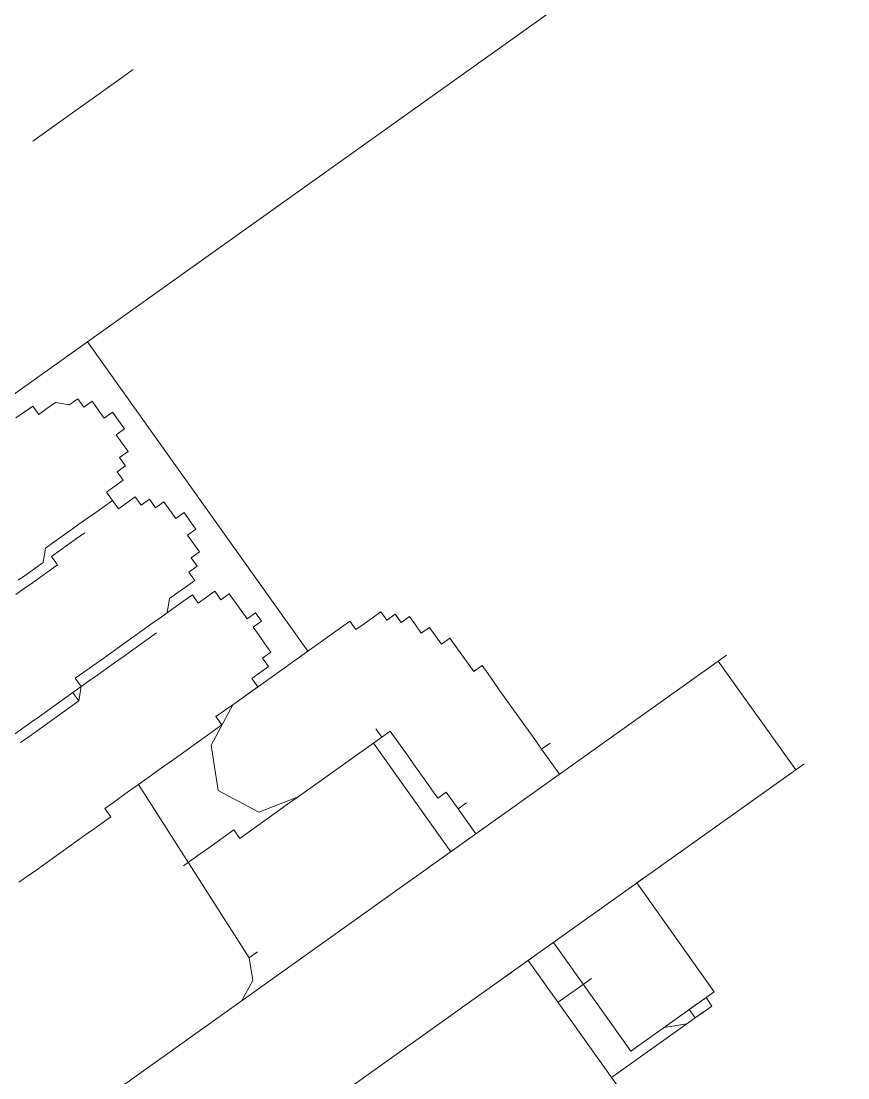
# Model space of a CAD drawing. Header units: feet. Extents: x 2321988 to 2329858, y 6722724 to 6730499.
# Drawn here: x 2326068.005 to 2326068.0704, y 6726849.5143 to 6726849.5979 of the extents above; entities that cross this region are included whole.
import ezdxf

# ---------------------------------------------------------------- set-up
doc = ezdxf.new("R2010")
doc.units = ezdxf.units.FT
doc.header["$MEASUREMENT"] = 0
doc.layers.add('C-BESS-EQUIPMENT', color=255, linetype='Continuous')

# ---------------------------------------------------------------- blocks, each defined once
blk = doc.blocks.new('*U57')
blk.add_wipeout([(464, -67.5), (464, 67.5), (472, 67.5), (472, -67.5)]).dxf.layer = 'C-BESS-EQUIPMENT'
blk = doc.blocks.new('Midpoint Site Plan$0$A$C71e53a02')
at = {"lineweight": 5}
blk.add_lwpolyline([(28.1427, -0.0049), (28.2499, -0.0049), (28.2597, -0.0049)], dxfattribs=at)
at = {"lineweight": 9}
for points in [[(25.7845, -0.2875), (25.7943, -0.2875), (25.804, -0.2777), (25.804, -0.2582), (25.804, -0.2387), (25.804, -0.2193), (25.804, -0.1998), (25.7943, -0.19), (25.7845, -0.19), (26.7687, -0.19), (26.7785, -0.19), (26.7687, -0.19), (30.6569, -0.19), (30.6959, -0.1705), (30.7153, -0.1316)], [(28.0745, -0.5506), (28.0745, -0.19), (28.0843, -0.19)], [(27.8894, -0.3362), (27.8991, -0.3362), (27.9089, -0.3362), (27.9186, -0.3362), (27.9284, -0.3264), (27.9381, -0.3264), (27.9478, -0.3264), (27.9576, -0.3264), (27.9673, -0.3264), (27.9771, -0.3264), (27.9868, -0.3264), (27.9966, -0.3264), (28.0063, -0.3264), (28.0063, -0.3167), (28.0161, -0.3167), (28.0258, -0.3167), (28.0258, -0.307), (28.0355, -0.307), (28.0355, -0.2972), (28.0453, -0.2972), (28.0453, -0.2875), (28.0453, -0.2777), (28.055, -0.2777), (28.055, -0.268), (28.055, -0.2582), (28.0453, -0.2582), (28.0453, -0.2485), (28.0453, -0.2387), (28.0355, -0.2387), (28.0355, -0.229), (28.0258, -0.229), (28.0161, -0.2193), (28.0063, -0.2193), (27.9966, -0.2193), (27.9966, -0.2095), (27.9868, -0.2095), (27.9771, -0.2095)], [(27.9868, -0.2095), (27.9868, -0.2095)], [(27.9868, -0.2095), (27.9868, -0.2095)], [(27.9868, -0.2095), (27.9868, -0.2095)], [(27.9868, -0.2095), (27.9868, -0.2095)], [(27.9966, -0.2193), (27.9966, -0.2193)], [(27.9966, -0.2193), (27.9966, -0.2193)], [(27.9966, -0.2193), (27.9966, -0.2193)], [(27.9966, -0.2193), (27.9966, -0.2193)], [(28.0063, -0.2193), (28.0063, -0.2193)], [(28.0063, -0.2193), (28.0063, -0.2193)], [(28.0063, -0.2193), (28.0063, -0.2193)], [(28.0063, -0.2193), (28.0063, -0.2193)], [(28.0161, -0.2193), (28.0161, -0.2193)], [(28.0161, -0.2193), (28.0161, -0.2193)], [(28.0161, -0.2193), (28.0161, -0.2193)], [(28.0161, -0.2193), (28.0161, -0.2193)], [(28.0161, -0.2193), (28.0161, -0.2193)], [(28.0258, -0.229), (28.0258, -0.229)], [(28.0258, -0.229), (28.0258, -0.229)], [(28.0258, -0.229), (28.0258, -0.229)], [(28.0258, -0.229), (28.0258, -0.229)], [(28.0258, -0.229), (28.0258, -0.229)], [(28.0258, -0.229), (28.0258, -0.229)], [(28.0355, -0.229), (28.0355, -0.229)], [(28.0355, -0.229), (28.0355, -0.229)], [(28.0355, -0.2387), (28.0355, -0.2387)], [(28.0355, -0.2387), (28.0355, -0.2387)], [(28.0355, -0.2387), (28.0355, -0.2387)], [(28.0355, -0.2387), (28.0355, -0.2387)], [(28.0453, -0.2387), (28.0453, -0.2387)], [(28.0453, -0.2387), (28.0453, -0.2387)], [(28.0453, -0.2485), (28.0453, -0.2485)], [(28.0453, -0.2485), (28.0453, -0.2485)], [(28.0453, -0.2485), (28.0453, -0.2485)], [(28.0453, -0.2485), (28.0453, -0.2485)], [(28.0453, -0.2485), (28.0453, -0.2485)], [(28.0453, -0.2485), (28.0453, -0.2485)], [(28.0453, -0.2582), (28.0453, -0.2582)], [(28.0453, -0.2582), (28.0453, -0.2582)], [(28.0453, -0.2582), (28.0453, -0.2582)], [(28.0453, -0.2582), (28.0453, -0.2582)], [(28.0453, -0.2582), (28.0453, -0.2582)], [(28.0453, -0.2582), (28.0453, -0.2582)], [(28.0453, -0.2582), (28.0453, -0.2582)], [(28.055, -0.2582), (28.055, -0.2582)], [(28.055, -0.268), (28.055, -0.268)], [(28.055, -0.268), (28.055, -0.268)], [(28.055, -0.268), (28.055, -0.268)], [(28.055, -0.268), (28.055, -0.268)], [(28.055, -0.268), (28.055, -0.268)], [(28.055, -0.268), (28.055, -0.268)], [(28.055, -0.268), (28.055, -0.268)], [(28.0453, -0.2777), (28.0453, -0.2777)], [(28.0453, -0.2777), (28.0453, -0.2777)], [(28.055, -0.2777), (28.055, -0.2777)], [(28.055, -0.2777), (28.055, -0.2777)], [(27.8796, -0.3459), (27.8894, -0.3459), (27.8991, -0.3459), (27.9089, -0.3459), (27.9186, -0.3459), (27.9284, -0.3459), (27.9284, -0.3362), (27.9381, -0.3362), (27.9478, -0.3362), (27.9576, -0.3362), (27.9673, -0.3362)], [(28.0453, -0.2875), (28.0453, -0.2875)], [(28.0453, -0.2875), (28.0453, -0.2875)], [(28.0453, -0.2875), (28.0453, -0.2875)], [(28.0453, -0.2875), (28.0453, -0.2875)], [(28.0453, -0.2875), (28.0453, -0.2875)], [(28.0453, -0.2875), (28.0453, -0.2875)], [(28.0453, -0.2972), (28.0453, -0.2972)], [(28.0453, -0.2972), (28.0453, -0.2972)], [(28.0453, -0.2972), (28.0453, -0.2972)], [(28.0453, -0.2972), (28.0453, -0.2972)], [(28.0453, -0.2972), (28.0453, -0.2972)], [(28.0258, -0.307), (28.0258, -0.307)], [(28.0258, -0.307), (28.0258, -0.307)], [(28.0355, -0.307), (28.0355, -0.307)], [(28.0355, -0.307), (28.0355, -0.307)], [(28.0355, -0.307), (28.0355, -0.307)], [(28.0355, -0.307), (28.0355, -0.307)], [(28.0355, -0.307), (28.0355, -0.307)], [(28.0355, -0.307), (28.0355, -0.307)], [(28.0355, -0.307), (28.0355, -0.307)], [(28.0355, -0.307), (28.0355, -0.307)], [(28.0355, -0.307), (28.0355, -0.307)], [(28.0355, -0.307), (28.0355, -0.307)], [(28.0355, -0.307), (28.0355, -0.307)], [(28.0355, -0.307), (28.0355, -0.307)], [(28.0355, -0.307), (28.0355, -0.307)], [(28.0063, -0.3167), (28.0063, -0.3167)], [(28.0063, -0.3167), (28.0063, -0.3167)], [(28.0161, -0.3167), (28.0161, -0.3167)], [(28.0161, -0.3167), (28.0161, -0.3167)], [(28.0161, -0.3167), (28.0161, -0.3167)], [(28.0161, -0.3167), (28.0161, -0.3167)], [(28.0161, -0.3167), (28.0161, -0.3167)], [(28.0258, -0.3167), (28.0258, -0.3167)], [(28.0258, -0.3167), (28.0258, -0.3167)], [(28.0258, -0.3167), (28.0258, -0.3167)], [(28.0258, -0.3167), (28.0258, -0.3167)], [(28.0258, -0.3167), (28.0258, -0.3167)], [(28.0258, -0.3167), (28.0258, -0.3167)], [(28.0258, -0.3167), (28.0258, -0.3167)], [(28.0258, -0.3167), (28.0258, -0.3167)], [(27.9284, -0.3264), (27.9284, -0.3264)], [(27.9284, -0.3264), (27.9284, -0.3264)], [(27.9381, -0.3264), (27.9381, -0.3264)], [(27.9478, -0.3264), (27.9478, -0.3264)], [(27.9478, -0.3264), (27.9478, -0.3264)], [(27.9576, -0.3264), (27.9576, -0.3264)], [(27.9576, -0.3264), (27.9576, -0.3264)], [(27.9673, -0.3264), (27.9673, -0.3264)], [(27.9673, -0.3264), (27.9673, -0.3264)], [(27.9771, -0.3264), (27.9771, -0.3264)], [(27.9771, -0.3264), (27.9771, -0.3264)], [(27.9868, -0.4434), (27.9966, -0.4336), (28.0063, -0.4336), (28.0161, -0.4336), (28.0258, -0.4336), (28.0258, -0.4239), (28.0355, -0.4239), (28.0355, -0.4142), (28.0453, -0.4142), (28.0453, -0.4044), (28.0453, -0.3947), (28.055, -0.3947), (28.055, -0.3849), (28.055, -0.3752), (28.0453, -0.3752), (28.0453, -0.3654), (28.0453, -0.3557), (28.0355, -0.3557), (28.0355, -0.3459), (28.0258, -0.3459), (28.0258, -0.3362), (28.0161, -0.3362), (28.0063, -0.3362), (28.0063, -0.3264), (27.9966, -0.3264), (27.9868, -0.3264), (27.9771, -0.3264), (27.9868, -0.3264)], [(27.9868, -0.3264), (27.9868, -0.3264)], [(27.9868, -0.3264), (27.9868, -0.3264)], [(27.9868, -0.3264), (27.9868, -0.3264)], [(27.9868, -0.3264), (27.9868, -0.3264)], [(27.9966, -0.3264), (27.9966, -0.3264)], [(27.9966, -0.3264), (27.9966, -0.3264)], [(27.9966, -0.3264), (27.9966, -0.3264)], [(27.9966, -0.3264), (27.9966, -0.3264)], [(27.9966, -0.3264), (27.9966, -0.3264)], [(27.9966, -0.3264), (27.9966, -0.3264)], [(27.9966, -0.3264), (27.9966, -0.3264)], [(27.9966, -0.3264), (27.9966, -0.3264)], [(28.0063, -0.3264), (28.0063, -0.3264)], [(28.0063, -0.3264), (28.0063, -0.3264)], [(28.0063, -0.3264), (28.0063, -0.3264)], [(28.0063, -0.3264), (28.0063, -0.3264)], [(27.8991, -0.3362), (27.8991, -0.3362)], [(27.9089, -0.3362), (27.9089, -0.3362)], [(27.9186, -0.3362), (27.9186, -0.3362)], [(27.9284, -0.3362), (27.9284, -0.3362)], [(27.9284, -0.3362), (27.9284, -0.3362)], [(27.9284, -0.3362), (27.9284, -0.3362)], [(27.9284, -0.3362), (27.9284, -0.3362)], [(27.9284, -0.3362), (27.9284, -0.3362)], [(27.9381, -0.3362), (27.9381, -0.3362)], [(27.9381, -0.3362), (27.9381, -0.3362)], [(27.9381, -0.3362), (27.9381, -0.3362)], [(27.9381, -0.3362), (27.9381, -0.3362)], [(27.9381, -0.3362), (27.9381, -0.3362)], [(27.9381, -0.3362), (27.9381, -0.3362)], [(27.9478, -0.3362), (27.9478, -0.3362)], [(27.9478, -0.3362), (27.9478, -0.3362)], [(27.9478, -0.3362), (27.9478, -0.3362)], [(27.9478, -0.3362), (27.9478, -0.3362)], [(27.9478, -0.3362), (27.9478, -0.3362)], [(27.9478, -0.3362), (27.9478, -0.3362)], [(27.9478, -0.3362), (27.9478, -0.3362)], [(27.9576, -0.3362), (27.9576, -0.3362)], [(27.9576, -0.3362), (27.9576, -0.3362)], [(27.9576, -0.3362), (27.9576, -0.3362)], [(27.9576, -0.3362), (27.9576, -0.3362)], [(27.9576, -0.3362), (27.9576, -0.3362)], [(27.9576, -0.3362), (27.9576, -0.3362)], [(27.9576, -0.3362), (27.9576, -0.3362)], [(27.9576, -0.3362), (27.9576, -0.3362)], [(27.9576, -0.3362), (27.9576, -0.3362)], [(27.9673, -0.3362), (27.9673, -0.3362)], [(27.9673, -0.3362), (27.9673, -0.3362)], [(27.9673, -0.3362), (27.9673, -0.3362)], [(27.9673, -0.3362), (27.9673, -0.3362)], [(27.9673, -0.3362), (27.9673, -0.3362)], [(27.9673, -0.3362), (27.9673, -0.3362)], [(27.9673, -0.3362), (27.9673, -0.3362)], [(27.9673, -0.3362), (27.9673, -0.3362)], [(27.9673, -0.3362), (27.9673, -0.3362)], [(27.9673, -0.3362), (27.9673, -0.3362)], [(27.9673, -0.3362), (27.9673, -0.3362)], [(27.9673, -0.3362), (27.9673, -0.3362)], [(27.9673, -0.3362), (27.9673, -0.3362)], [(27.9673, -0.3362), (27.9673, -0.3362)], [(27.9673, -0.3362), (27.9673, -0.3362)], [(27.9673, -0.3362), (27.9673, -0.3362)], [(28.0063, -0.3362), (28.0063, -0.3362)], [(28.0063, -0.3362), (28.0063, -0.3362)], [(28.0161, -0.3362), (28.0161, -0.3362)], [(28.0161, -0.3362), (28.0161, -0.3362)], [(28.0161, -0.3362), (28.0161, -0.3362)], [(28.0161, -0.3362), (28.0161, -0.3362)], [(28.0161, -0.3362), (28.0161, -0.3362)], [(28.0258, -0.3362), (28.0258, -0.3362)], [(28.0258, -0.3362), (28.0258, -0.3362)], [(28.0258, -0.3362), (28.0258, -0.3362)], [(28.0258, -0.3362), (28.0258, -0.3362)], [(27.8894, -0.3459), (27.8894, -0.3459)], [(27.8894, -0.3459), (27.8894, -0.3459)], [(27.8991, -0.3459), (27.8991, -0.3459)], [(27.8991, -0.3459), (27.8991, -0.3459)], [(27.8991, -0.3459), (27.8991, -0.3459)], [(27.8991, -0.3459), (27.8991, -0.3459)], [(27.9089, -0.3459), (27.9089, -0.3459)], [(27.9089, -0.3459), (27.9089, -0.3459)], [(27.9089, -0.3459), (27.9089, -0.3459)], [(27.9089, -0.3459), (27.9089, -0.3459)], [(27.9089, -0.3459), (27.9089, -0.3459)], [(27.9186, -0.3459), (27.9186, -0.3459)], [(27.9186, -0.3459), (27.9186, -0.3459)], [(27.9186, -0.3459), (27.9186, -0.3459)], [(27.9186, -0.3459), (27.9186, -0.3459)], [(27.9186, -0.3459), (27.9186, -0.3459)], [(28.0258, -0.3459), (28.0258, -0.3459)], [(28.0258, -0.3459), (28.0258, -0.3459)], [(28.0355, -0.3459), (28.0355, -0.3459)], [(28.0355, -0.3459), (28.0355, -0.3459)], [(28.0355, -0.3459), (28.0355, -0.3459)], [(28.0355, -0.3459), (28.0355, -0.3459)], [(28.0355, -0.3459), (28.0355, -0.3459)], [(28.0355, -0.3459), (28.0355, -0.3459)], [(28.0453, -0.3557), (28.0453, -0.3557)], [(28.0453, -0.3557), (28.0453, -0.3557)], [(28.0453, -0.3557), (28.0453, -0.3557)], [(28.0453, -0.3557), (28.0453, -0.3557)], [(28.0453, -0.3557), (28.0453, -0.3557)], [(28.0453, -0.3654), (28.0453, -0.3654)], [(28.0453, -0.3654), (28.0453, -0.3654)], [(28.0453, -0.3654), (28.0453, -0.3654)], [(28.0453, -0.3654), (28.0453, -0.3654)], [(28.0453, -0.3654), (28.0453, -0.3654)], [(28.0453, -0.3654), (28.0453, -0.3654)], [(28.0453, -0.3654), (28.0453, -0.3654)], [(28.0453, -0.3654), (28.0453, -0.3654)], [(28.0453, -0.3752), (28.0453, -0.3752)], [(28.0453, -0.3752), (28.0453, -0.3752)], [(28.0453, -0.3752), (28.0453, -0.3752)], [(28.055, -0.3752), (28.055, -0.3752)], [(28.055, -0.3752), (28.055, -0.3752)], [(28.055, -0.3752), (28.055, -0.3752)], [(28.055, -0.3752), (28.055, -0.3752)], [(27.8017, -0.4629), (27.8114, -0.4629), (27.8212, -0.4629), (27.8309, -0.4629), (27.8407, -0.4629), (27.8504, -0.4629), (27.8601, -0.4629), (27.8699, -0.4629), (27.8796, -0.4531), (27.8894, -0.4531), (27.8991, -0.4531), (27.9089, -0.4531), (27.9186, -0.4531), (27.9284, -0.4531), (27.9381, -0.4531), (27.9478, -0.4531), (27.9576, -0.4531), (27.9673, -0.4531)], [(28.055, -0.3849), (28.055, -0.3849)], [(28.055, -0.3849), (28.055, -0.3849)], [(28.055, -0.3849), (28.055, -0.3849)], [(28.055, -0.3849), (28.055, -0.3849)], [(28.055, -0.3849), (28.055, -0.3849)], [(28.055, -0.3849), (28.055, -0.3849)], [(28.055, -0.3849), (28.055, -0.3849)], [(28.0453, -0.3947), (28.0453, -0.3947)], [(28.0453, -0.3947), (28.0453, -0.3947)], [(28.0453, -0.3947), (28.0453, -0.3947)], [(28.0453, -0.3947), (28.0453, -0.3947)], [(28.0453, -0.3947), (28.0453, -0.3947)], [(28.0453, -0.4044), (28.0453, -0.4044)], [(28.0453, -0.4044), (28.0453, -0.4044)], [(28.0453, -0.4044), (28.0453, -0.4044)], [(28.0453, -0.4044), (28.0453, -0.4044)], [(28.0453, -0.4044), (28.0453, -0.4044)], [(28.0453, -0.4044), (28.0453, -0.4044)], [(28.0355, -0.4142), (28.0355, -0.4142)], [(28.0355, -0.4142), (28.0355, -0.4142)], [(28.0355, -0.4142), (28.0355, -0.4142)], [(28.0453, -0.4142), (28.0453, -0.4142)], [(28.0453, -0.4142), (28.0453, -0.4142)], [(28.0453, -0.4142), (28.0453, -0.4142)], [(28.0453, -0.4142), (28.0453, -0.4142)], [(28.0258, -0.4239), (28.0258, -0.4239)], [(28.0258, -0.4239), (28.0258, -0.4239)], [(28.0258, -0.4239), (28.0258, -0.4239)], [(28.0258, -0.4239), (28.0258, -0.4239)], [(28.0258, -0.4239), (28.0258, -0.4239)], [(28.0258, -0.4239), (28.0258, -0.4239)], [(28.0258, -0.4239), (28.0258, -0.4239)], [(28.0258, -0.4239), (28.0258, -0.4239)], [(28.0258, -0.4239), (28.0258, -0.4239)], [(28.0258, -0.4239), (28.0258, -0.4239)], [(28.0355, -0.4239), (28.0355, -0.4239)], [(28.0355, -0.4239), (28.0355, -0.4239)], [(28.0355, -0.4239), (28.0355, -0.4239)], [(28.0355, -0.4239), (28.0355, -0.4239)], [(28.0355, -0.4239), (28.0355, -0.4239)], [(28.0355, -0.4239), (28.0355, -0.4239)], [(28.0355, -0.4239), (28.0355, -0.4239)], [(28.0355, -0.4239), (28.0355, -0.4239)], [(27.9966, -0.4336), (27.9966, -0.4336)], [(27.9966, -0.4336), (27.9966, -0.4336)], [(27.9966, -0.4336), (27.9966, -0.4336)], [(28.0063, -0.4336), (28.0063, -0.4336)], [(28.0063, -0.4336), (28.0063, -0.4336)], [(28.0063, -0.4336), (28.0063, -0.4336)], [(28.0063, -0.4336), (28.0063, -0.4336)], [(28.0161, -0.4336), (28.0161, -0.4336)], [(28.0161, -0.4336), (28.0161, -0.4336)], [(28.0161, -0.4336), (28.0161, -0.4336)], [(28.0161, -0.4336), (28.0161, -0.4336)], [(28.0161, -0.4336), (28.0161, -0.4336)], [(28.0258, -0.4336), (28.0258, -0.4336)], [(28.0258, -0.4336), (28.0258, -0.4336)], [(28.0258, -0.4336), (28.0258, -0.4336)], [(27.7237, -0.5701), (27.7335, -0.5701), (27.7432, -0.5701), (27.753, -0.5701), (27.7627, -0.5701), (27.7724, -0.5701), (27.7822, -0.5701), (27.7919, -0.5701), (27.8017, -0.5701), (27.8114, -0.5701), (27.8212, -0.5701), (27.8309, -0.5701), (27.8309, -0.5603), (27.8407, -0.5603), (27.8504, -0.5603), (27.8601, -0.5603), (27.8699, -0.5603), (27.8796, -0.5603), (27.8894, -0.5603), (27.8991, -0.5603), (27.9089, -0.5603), (27.9186, -0.5603), (27.9284, -0.5603), (27.9381, -0.5603), (27.9478, -0.5603), (27.9576, -0.5603), (27.9673, -0.5603), (27.9673, -0.5506), (27.9771, -0.5506), (27.9868, -0.5506), (27.9966, -0.5506), (28.0063, -0.5506), (28.0161, -0.5506), (28.0161, -0.5408), (28.0258, -0.5408), (28.0355, -0.5408), (28.0355, -0.5311), (28.0453, -0.5311), (28.0453, -0.5213), (28.0453, -0.5116), (28.0453, -0.5019), (28.055, -0.5019), (28.055, -0.4921), (28.0453, -0.4921), (28.0453, -0.4824), (28.0453, -0.4726), (28.0453, -0.4629), (28.0355, -0.4629), (28.0355, -0.4531), (28.0258, -0.4531), (28.0161, -0.4531), (28.0161, -0.4434), (28.0063, -0.4434), (27.9966, -0.4434), (27.9868, -0.4434), (27.9771, -0.4434), (27.9868, -0.4434), (27.9771, -0.4434), (27.9673, -0.4434), (27.9576, -0.4434), (27.9478, -0.4434), (27.9381, -0.4434), (27.9284, -0.4434), (27.9186, -0.4434), (27.9089, -0.4434), (27.8991, -0.4434), (27.8894, -0.4434), (27.8796, -0.4434), (27.8796, -0.4531), (27.8699, -0.4531), (27.8601, -0.4531), (27.8504, -0.4531), (27.8407, -0.4531), (27.8309, -0.4531), (27.8212, -0.4531), (27.8114, -0.4531), (27.8017, -0.4531)], [(27.8894, -0.4434), (27.8894, -0.4434)], [(27.8991, -0.4434), (27.8991, -0.4434)], [(27.8991, -0.4434), (27.8991, -0.4434)], [(27.9089, -0.4434), (27.9089, -0.4434)], [(27.9186, -0.4434), (27.9186, -0.4434)], [(27.9186, -0.4434), (27.9186, -0.4434)], [(27.9284, -0.4434), (27.9284, -0.4434)], [(27.9381, -0.4434), (27.9381, -0.4434)], [(27.9381, -0.4434), (27.9381, -0.4434)], [(27.9478, -0.4434), (27.9478, -0.4434)], [(27.9478, -0.4434), (27.9478, -0.4434)], [(27.9576, -0.4434), (27.9576, -0.4434)], [(27.9576, -0.4434), (27.9576, -0.4434)], [(27.9673, -0.4434), (27.9673, -0.4434)], [(27.9673, -0.4434), (27.9673, -0.4434)], [(27.9771, -0.4434), (27.9771, -0.4434)], [(27.9771, -0.4434), (27.9771, -0.4434)], [(27.9771, -0.4434), (27.9771, -0.4434)], [(27.9868, -0.4434), (27.9868, -0.4434)], [(27.9868, -0.4434), (27.9868, -0.4434)], [(27.9868, -0.4434), (27.9868, -0.4434)], [(27.9868, -0.4434), (27.9868, -0.4434)], [(27.9868, -0.4434), (27.9868, -0.4434)], [(27.9966, -0.4434), (27.9966, -0.4434)], [(27.9966, -0.4434), (27.9966, -0.4434)], [(27.9966, -0.4434), (27.9966, -0.4434)], [(28.0063, -0.4434), (28.0063, -0.4434)], [(28.0063, -0.4434), (28.0063, -0.4434)], [(28.0063, -0.4434), (28.0063, -0.4434)], [(28.0063, -0.4434), (28.0063, -0.4434)], [(28.0063, -0.4434), (28.0063, -0.4434)], [(28.0161, -0.4434), (28.0161, -0.4434)], [(28.0161, -0.4434), (28.0161, -0.4434)], [(28.0161, -0.4434), (28.0161, -0.4434)], [(27.8114, -0.4531), (27.8114, -0.4531)], [(27.8212, -0.4531), (27.8212, -0.4531)], [(27.8309, -0.4531), (27.8309, -0.4531)], [(27.8407, -0.4531), (27.8407, -0.4531)], [(27.8504, -0.4531), (27.8504, -0.4531)], [(27.8601, -0.4531), (27.8601, -0.4531)], [(27.8699, -0.4531), (27.8699, -0.4531)], [(27.8699, -0.4629), (27.8699, -0.4531), (27.8796, -0.4531)], [(27.8796, -0.4531), (27.8796, -0.4531)], [(27.8796, -0.4531), (27.8796, -0.4531)], [(27.8796, -0.4531), (27.8796, -0.4531)], [(27.8796, -0.4531), (27.8796, -0.4531)], [(27.8894, -0.4531), (27.8894, -0.4531)], [(27.8894, -0.4531), (27.8894, -0.4531)], [(27.8894, -0.4531), (27.8894, -0.4531)], [(27.8991, -0.4531), (27.8991, -0.4531)], [(27.8991, -0.4531), (27.8991, -0.4531)], [(27.8991, -0.4531), (27.8991, -0.4531)], [(27.8991, -0.4531), (27.8991, -0.4531)], [(27.9089, -0.4531), (27.9089, -0.4531)], [(27.9089, -0.4531), (27.9089, -0.4531)], [(27.9089, -0.4531), (27.9089, -0.4531)], [(27.9089, -0.4531), (27.9089, -0.4531)], [(27.9186, -0.4531), (27.9186, -0.4531)], [(27.9186, -0.4531), (27.9186, -0.4531)], [(27.9186, -0.4531), (27.9186, -0.4531)], [(27.9186, -0.4531), (27.9186, -0.4531)], [(27.9284, -0.4531), (27.9284, -0.4531)], [(27.9284, -0.4531), (27.9284, -0.4531)], [(27.9284, -0.4531), (27.9284, -0.4531)], [(27.9284, -0.4531), (27.9284, -0.4531)], [(27.9284, -0.4531), (27.9284, -0.4531)], [(27.9381, -0.4531), (27.9381, -0.4531)], [(27.9381, -0.4531), (27.9381, -0.4531)], [(27.9381, -0.4531), (27.9381, -0.4531)], [(27.9381, -0.4531), (27.9381, -0.4531)], [(27.9381, -0.4531), (27.9381, -0.4531)], [(27.9478, -0.4531), (27.9478, -0.4531)], [(27.9478, -0.4531), (27.9478, -0.4531)], [(27.9478, -0.4531), (27.9478, -0.4531)], [(27.9478, -0.4531), (27.9478, -0.4531)], [(27.9478, -0.4531), (27.9478, -0.4531)], [(27.9478, -0.4531), (27.9478, -0.4531)], [(27.9478, -0.4531), (27.9478, -0.4531)], [(27.9576, -0.4531), (27.9576, -0.4531)], [(27.9576, -0.4531), (27.9576, -0.4531)], [(27.9576, -0.4531), (27.9576, -0.4531)], [(27.9576, -0.4531), (27.9576, -0.4531)], [(27.9576, -0.4531), (27.9576, -0.4531)], [(27.9576, -0.4531), (27.9576, -0.4531)], [(27.9576, -0.4531), (27.9576, -0.4531)], [(27.9576, -0.4531), (27.9576, -0.4531)], [(27.9576, -0.4531), (27.9576, -0.4531)], [(27.9576, -0.4531), (27.9576, -0.4531)], [(27.9673, -0.4531), (27.9673, -0.4531)], [(27.9673, -0.4531), (27.9673, -0.4531)], [(27.9673, -0.4531), (27.9673, -0.4531)], [(27.9673, -0.4531), (27.9673, -0.4531)], [(27.9673, -0.4531), (27.9673, -0.4531)], [(27.9673, -0.4531), (27.9673, -0.4531)], [(27.9673, -0.4531), (27.9673, -0.4531)], [(27.9673, -0.4531), (27.9673, -0.4531)], [(27.9673, -0.4531), (27.9673, -0.4531)], [(27.9673, -0.4531), (27.9673, -0.4531)], [(27.9673, -0.4531), (27.9673, -0.4531)], [(27.9673, -0.4531), (27.9673, -0.4531)], [(28.0161, -0.4531), (28.0161, -0.4531)], [(28.0161, -0.4531), (28.0161, -0.4531)], [(28.0258, -0.4531), (28.0258, -0.4531)], [(28.0258, -0.4531), (28.0258, -0.4531)], [(28.0258, -0.4531), (28.0258, -0.4531)], [(28.0258, -0.4531), (28.0258, -0.4531)], [(28.0258, -0.4531), (28.0258, -0.4531)], [(28.0258, -0.4531), (28.0258, -0.4531)], [(28.0258, -0.4531), (28.0258, -0.4531)], [(27.8114, -0.4629), (27.8114, -0.4629)], [(27.8212, -0.4629), (27.8212, -0.4629)], [(27.8309, -0.4629), (27.8309, -0.4629)], [(27.8407, -0.4629), (27.8407, -0.4629)], [(27.8407, -0.4629), (27.8407, -0.4629)], [(27.8407, -0.4629), (27.8407, -0.4629)], [(27.8504, -0.4629), (27.8504, -0.4629)], [(27.8504, -0.4629), (27.8504, -0.4629)], [(27.8601, -0.4629), (27.8601, -0.4629)], [(27.8601, -0.4629), (27.8601, -0.4629)], [(27.8601, -0.4629), (27.8601, -0.4629)], [(27.8699, -0.4629), (27.8699, -0.4629)], [(27.8699, -0.4629), (27.8699, -0.4629)], [(27.8699, -0.4629), (27.8699, -0.4629)], [(28.0355, -0.4629), (28.0355, -0.4629)], [(28.0355, -0.4629), (28.0355, -0.4629)], [(28.0355, -0.4629), (28.0355, -0.4629)], [(28.0355, -0.4629), (28.0355, -0.4629)], [(28.0355, -0.4629), (28.0355, -0.4629)], [(28.0355, -0.4629), (28.0355, -0.4629)], [(28.0453, -0.4726), (28.0453, -0.4726)], [(28.0453, -0.4726), (28.0453, -0.4726)], [(28.0453, -0.4726), (28.0453, -0.4726)], [(28.0453, -0.4726), (28.0453, -0.4726)], [(28.0453, -0.4726), (28.0453, -0.4726)], [(28.0453, -0.4726), (28.0453, -0.4726)], [(28.0453, -0.4726), (28.0453, -0.4726)], [(28.0453, -0.4824), (28.0453, -0.4824)], [(28.0453, -0.4824), (28.0453, -0.4824)], [(28.0453, -0.4824), (28.0453, -0.4824)], [(28.0453, -0.4824), (28.0453, -0.4824)], [(28.0453, -0.4824), (28.0453, -0.4824)], [(28.0453, -0.4824), (28.0453, -0.4824)], [(28.0453, -0.4824), (28.0453, -0.4824)], [(28.0453, -0.4824), (28.0453, -0.4824)], [(28.0453, -0.4824), (28.0453, -0.4824)], [(28.055, -0.4921), (28.055, -0.4921)], [(28.055, -0.4921), (28.055, -0.4921)], [(28.055, -0.4921), (28.055, -0.4921)], [(28.055, -0.4921), (28.055, -0.4921)], [(28.055, -0.4921), (28.055, -0.4921)], [(28.055, -0.4921), (28.055, -0.4921)], [(28.055, -0.5019), (28.055, -0.5019)], [(28.055, -0.5019), (28.055, -0.5019)], [(28.055, -0.5019), (28.055, -0.5019)], [(28.055, -0.5019), (28.055, -0.5019)], [(28.055, -0.5019), (28.055, -0.5019)], [(28.0453, -0.5116), (28.0453, -0.5116)], [(28.0453, -0.5116), (28.0453, -0.5116)], [(28.0453, -0.5116), (28.0453, -0.5116)], [(28.0453, -0.5116), (28.0453, -0.5116)], [(28.0453, -0.5116), (28.0453, -0.5116)], [(28.0453, -0.5116), (28.0453, -0.5116)], [(28.0453, -0.5213), (28.0453, -0.5213)], [(28.0453, -0.5213), (28.0453, -0.5213)], [(28.0453, -0.5213), (28.0453, -0.5213)], [(28.0453, -0.5213), (28.0453, -0.5213)], [(28.0453, -0.5213), (28.0453, -0.5213)], [(28.0453, -0.5213), (28.0453, -0.5213)], [(28.0453, -0.5213), (28.0453, -0.5213)], [(28.0355, -0.5311), (28.0355, -0.5311)], [(28.0355, -0.5311), (28.0355, -0.5311)], [(28.0355, -0.5311), (28.0355, -0.5311)], [(28.0355, -0.5311), (28.0355, -0.5311)], [(28.0355, -0.5311), (28.0355, -0.5311)], [(28.0355, -0.5311), (28.0355, -0.5311)], [(28.0453, -0.5311), (28.0453, -0.5311)], [(28.0258, -0.5408), (28.0258, -0.5408)], [(28.0258, -0.5408), (28.0258, -0.5408)], [(28.0258, -0.5408), (28.0258, -0.5408)], [(28.0258, -0.5408), (28.0258, -0.5408)], [(28.0258, -0.5408), (28.0258, -0.5408)], [(28.0258, -0.5408), (28.0258, -0.5408)], [(28.0258, -0.5408), (28.0258, -0.5408)], [(28.0258, -0.5408), (28.0258, -0.5408)], [(28.0258, -0.5408), (28.0258, -0.5408)], [(28.0258, -0.5408), (28.0258, -0.5408)], [(28.0258, -0.5408), (28.0258, -0.5408)], [(28.0258, -0.5408), (28.0258, -0.5408)], [(28.0258, -0.5408), (28.0258, -0.5408)], [(28.0355, -0.5408), (28.0355, -0.5408)], [(28.0355, -0.5408), (28.0355, -0.5408)], [(28.0355, -0.5408), (28.0355, -0.5408)], [(28.0355, -0.5408), (28.0355, -0.5408)], [(28.0355, -0.5408), (28.0355, -0.5408)], [(28.0355, -0.5408), (28.0355, -0.5408)], [(27.9868, -0.5506), (27.9478, -0.5701), (27.9284, -0.609), (27.9478, -0.648), (27.9868, -0.6578), (28.0843, -0.6578), (28.094, -0.6578), (28.094, -0.6675), (28.094, -0.6773), (28.094, -0.687), (28.094, -0.6967), (28.094, -0.7065), (28.094, -0.7162), (28.094, -0.726), (28.094, -0.7357), (28.1038, -0.7357), (28.1038, -0.7455), (28.1038, -0.7552), (28.1038, -0.7844), (28.1135, -0.7844)], [(27.9771, -0.5506), (27.9771, -0.5506)], [(27.9771, -0.5506), (27.9771, -0.5506)], [(28.2012, -0.7552), (28.2012, -0.7455), (28.2012, -0.7357), (28.2012, -0.726), (28.2012, -0.7162), (28.2012, -0.7065), (28.2012, -0.6967), (28.2012, -0.687), (28.2012, -0.6773), (28.2012, -0.6675), (28.2012, -0.6578), (28.1915, -0.6578), (28.1915, -0.648), (28.1915, -0.6383), (28.1915, -0.6285), (28.1915, -0.6188), (28.1817, -0.6188), (28.1817, -0.609), (28.1817, -0.5993), (28.172, -0.5993), (28.172, -0.5896), (28.172, -0.5798), (28.1622, -0.5798), (28.1622, -0.5701), (28.1525, -0.5701), (28.1525, -0.5603), (28.1427, -0.5603), (28.133, -0.5603), (28.1233, -0.5603), (28.1233, -0.5506), (28.1135, -0.5506), (28.1233, -0.5506), (28.1135, -0.5506), (27.9868, -0.5506), (27.9966, -0.5506)], [(27.9868, -0.5506), (27.9868, -0.5506)], [(27.9868, -0.5506), (27.9868, -0.5506)], [(27.9868, -0.5506), (27.9868, -0.5506)], [(27.9966, -0.5506), (27.9966, -0.5506)], [(27.9966, -0.5506), (27.9966, -0.5506)], [(27.9966, -0.5506), (27.9966, -0.5506)], [(27.9966, -0.5506), (27.9966, -0.5506)], [(28.0063, -0.5506), (28.0063, -0.5506)], [(28.0063, -0.5506), (28.0063, -0.5506)], [(28.0063, -0.5506), (28.0063, -0.5506)], [(28.0063, -0.5506), (28.0063, -0.5506)], [(28.0161, -0.5506), (28.0161, -0.5506)], [(28.0161, -0.5506), (28.0161, -0.5506)], [(28.0161, -0.5506), (28.0161, -0.5506)], [(28.1135, -0.5506), (28.1135, -0.5506)], [(28.1135, -0.5506), (28.1135, -0.5506)], [(28.1135, -0.5506), (28.1135, -0.5506)], [(28.1135, -0.5506), (28.1135, -0.5506)], [(28.1233, -0.5506), (28.1233, -0.5506)], [(28.1233, -0.5506), (28.1233, -0.5506)], [(28.1233, -0.5506), (28.1233, -0.5506)], [(28.1233, -0.5506), (28.1233, -0.5506)], [(28.1233, -0.5506), (28.1233, -0.5506)], [(28.1233, -0.5506), (28.1233, -0.5506)], [(28.1233, -0.5506), (28.1233, -0.5506)], [(28.1233, -0.5506), (28.1233, -0.5506)], [(28.1233, -0.5506), (28.1233, -0.5506)], [(28.1233, -0.5506), (28.1233, -0.5506)], [(27.8407, -0.5603), (27.8407, -0.5603)], [(27.8504, -0.5603), (27.8504, -0.5603)], [(27.8601, -0.5603), (27.8601, -0.5603)], [(27.8699, -0.7552), (27.8601, -0.7552), (27.8699, -0.5603), (27.8796, -0.5603)], [(27.8699, -0.5603), (27.8699, -0.5603)], [(27.8796, -0.5603), (27.8796, -0.5603)], [(27.8796, -0.5603), (27.8796, -0.5603)], [(27.8894, -0.5603), (27.8894, -0.5603)], [(27.8991, -0.5603), (27.8991, -0.5603)], [(27.9089, -0.5603), (27.9089, -0.5603)], [(27.9089, -0.5603), (27.9089, -0.5603)], [(27.9186, -0.5603), (27.9186, -0.5603)], [(27.9284, -0.5603), (27.9284, -0.5603)], [(27.9284, -0.5603), (27.9284, -0.5603)], [(27.9381, -0.5603), (27.9381, -0.5603)], [(27.9381, -0.5603), (27.9381, -0.5603)], [(27.9478, -0.5603), (27.9478, -0.5603)], [(27.9576, -0.5603), (27.9576, -0.5603)], [(27.9576, -0.5603), (27.9576, -0.5603)], [(27.9576, -0.5603), (27.9576, -0.5603)], [(27.9673, -0.5603), (27.9673, -0.5603)], [(28.1233, -0.5603), (28.1233, -0.5603)], [(28.1233, -0.5603), (28.1233, -0.5603)], [(28.133, -0.5603), (28.133, -0.5603)], [(28.133, -0.5603), (28.133, -0.5603)], [(28.133, -0.5603), (28.133, -0.5603)], [(28.133, -0.5603), (28.133, -0.5603)], [(28.133, -0.5603), (28.133, -0.5603)], [(28.133, -0.5603), (28.133, -0.5603)], [(28.133, -0.5603), (28.133, -0.5603)], [(28.133, -0.5603), (28.133, -0.5603)], [(28.133, -0.5603), (28.133, -0.5603)], [(28.133, -0.5603), (28.133, -0.5603)], [(28.133, -0.5603), (28.133, -0.5603)], [(28.133, -0.5603), (28.133, -0.5603)], [(28.133, -0.5603), (28.133, -0.5603)], [(28.133, -0.5603), (28.133, -0.5603)], [(28.133, -0.5603), (28.133, -0.5603)], [(28.1427, -0.5603), (28.1427, -0.5603)], [(28.1427, -0.5603), (28.1427, -0.5603)], [(28.1427, -0.5603), (28.1427, -0.5603)], [(28.1427, -0.5603), (28.1427, -0.5603)], [(28.1427, -0.5603), (28.1427, -0.5603)], [(28.1427, -0.5603), (28.1427, -0.5603)], [(28.1427, -0.5603), (28.1427, -0.5603)], [(28.1427, -0.5603), (28.1427, -0.5603)], [(28.1427, -0.5603), (28.1427, -0.5603)], [(28.1427, -0.5603), (28.1427, -0.5603)], [(28.1525, -0.5603), (28.1525, -0.5603)], [(28.1525, -0.5603), (28.1525, -0.5603)], [(27.7432, -0.5701), (27.7432, -0.5701)], [(27.753, -0.5701), (27.753, -0.5701)], [(27.7627, -0.5701), (27.7627, -0.5701)], [(27.7822, -0.5701), (27.7822, -0.5701)], [(27.7919, -0.5701), (27.7919, -0.5701)], [(27.8017, -0.5701), (27.8017, -0.5701)], [(27.8114, -0.5701), (27.8114, -0.5701)], [(28.1525, -0.5701), (28.1525, -0.5701)], [(28.1525, -0.5701), (28.1525, -0.5701)], [(28.1525, -0.5701), (28.1525, -0.5701)], [(28.1525, -0.5701), (28.1525, -0.5701)], [(28.1525, -0.5701), (28.1525, -0.5701)], [(28.1525, -0.5701), (28.1525, -0.5701)], [(28.1525, -0.5701), (28.1525, -0.5701)], [(28.1525, -0.5701), (28.1525, -0.5701)], [(28.1525, -0.5701), (28.1525, -0.5701)], [(28.1525, -0.5701), (28.1525, -0.5701)], [(28.1622, -0.5701), (28.1622, -0.5701)], [(28.1622, -0.5701), (28.1622, -0.5701)], [(28.1622, -0.5701), (28.1622, -0.5701)], [(28.1622, -0.5701), (28.1622, -0.5701)], [(28.1622, -0.5701), (28.1622, -0.5701)], [(28.1622, -0.5798), (28.1622, -0.5798)], [(28.1622, -0.5798), (28.1622, -0.5798)], [(28.1622, -0.5798), (28.1622, -0.5798)], [(28.1622, -0.5798), (28.1622, -0.5798)], [(28.1622, -0.5798), (28.1622, -0.5798)], [(28.1622, -0.5798), (28.1622, -0.5798)], [(28.1622, -0.5798), (28.1622, -0.5798)], [(28.1622, -0.5798), (28.1622, -0.5798)], [(28.1622, -0.5798), (28.1622, -0.5798)], [(28.1622, -0.5798), (28.1622, -0.5798)], [(28.172, -0.5798), (28.172, -0.5798)], [(28.172, -0.5798), (28.172, -0.5798)], [(28.172, -0.5798), (28.172, -0.5798)], [(28.172, -0.5896), (28.172, -0.5896)], [(28.172, -0.5896), (28.172, -0.5896)], [(28.172, -0.5896), (28.172, -0.5896)], [(28.172, -0.5896), (28.172, -0.5896)], [(28.172, -0.5896), (28.172, -0.5896)], [(28.172, -0.5896), (28.172, -0.5896)], [(28.172, -0.5896), (28.172, -0.5896)], [(28.172, -0.5896), (28.172, -0.5896)], [(28.172, -0.5896), (28.172, -0.5896)], [(28.172, -0.5896), (28.172, -0.5896)], [(28.172, -0.5896), (28.172, -0.5896)], [(28.172, -0.5896), (28.172, -0.5896)], [(28.172, -0.5896), (28.172, -0.5896)], [(28.172, -0.5993), (28.172, -0.5993)], [(28.172, -0.5993), (28.172, -0.5993)], [(28.172, -0.5993), (28.172, -0.5993)], [(28.1817, -0.5993), (28.1817, -0.5993)], [(28.1817, -0.5993), (28.1817, -0.5993)], [(28.1817, -0.5993), (28.1817, -0.5993)], [(28.1817, -0.5993), (28.1817, -0.5993)], [(28.1817, -0.5993), (28.1817, -0.5993)], [(28.1817, -0.5993), (28.1817, -0.5993)], [(28.1817, -0.5993), (28.1817, -0.5993)], [(28.1817, -0.5993), (28.1817, -0.5993)], [(28.1817, -0.5993), (28.1817, -0.5993)], [(28.1817, -0.609), (28.1817, -0.609)], [(28.1817, -0.609), (28.1817, -0.609)], [(28.1817, -0.609), (28.1817, -0.609)], [(28.1817, -0.609), (28.1817, -0.609)], [(28.1817, -0.609), (28.1817, -0.609)], [(28.1817, -0.609), (28.1817, -0.609)], [(28.1817, -0.609), (28.1817, -0.609)], [(28.1817, -0.609), (28.1817, -0.609)], [(28.1817, -0.609), (28.1817, -0.609)], [(28.1817, -0.609), (28.1817, -0.609)], [(28.1817, -0.609), (28.1817, -0.609)], [(28.1817, -0.609), (28.1817, -0.609)], [(28.1817, -0.6188), (28.1817, -0.6188)], [(28.1817, -0.6188), (28.1817, -0.6188)], [(28.1817, -0.6188), (28.1817, -0.6188)], [(28.1817, -0.6188), (28.1817, -0.6188)], [(28.1817, -0.6188), (28.1817, -0.6188)], [(28.1817, -0.6188), (28.1817, -0.6188)], [(28.1817, -0.6188), (28.1817, -0.6188)], [(28.1915, -0.6188), (28.1915, -0.6188)], [(28.1915, -0.6188), (28.1915, -0.6188)], [(28.1915, -0.6188), (28.1915, -0.6188)], [(28.1915, -0.6285), (28.1915, -0.6285)], [(28.1915, -0.6285), (28.1915, -0.6285)], [(28.1915, -0.6285), (28.1915, -0.6285)], [(28.1915, -0.6285), (28.1915, -0.6285)], [(28.1915, -0.6285), (28.1915, -0.6285)], [(28.1915, -0.6285), (28.1915, -0.6285)], [(28.1915, -0.6285), (28.1915, -0.6285)], [(28.1915, -0.6285), (28.1915, -0.6285)], [(28.1915, -0.6285), (28.1915, -0.6285)], [(28.1915, -0.6285), (28.1915, -0.6285)], [(28.1915, -0.6383), (28.1915, -0.6383)], [(28.1915, -0.6383), (28.1915, -0.6383)], [(28.1915, -0.6383), (28.1915, -0.6383)], [(28.1915, -0.6383), (28.1915, -0.6383)], [(28.1915, -0.6383), (28.1915, -0.6383)], [(28.1915, -0.6383), (28.1915, -0.6383)], [(28.1915, -0.6383), (28.1915, -0.6383)], [(28.1915, -0.6383), (28.1915, -0.6383)], [(28.1915, -0.6383), (28.1915, -0.6383)], [(28.1915, -0.6383), (28.1915, -0.6383)], [(27.8601, -0.648), (27.8699, -0.648), (27.8796, -0.648), (27.8894, -0.648), (27.8991, -0.648), (27.9089, -0.648), (27.9186, -0.648), (27.9186, -0.6578), (27.9284, -0.6578), (27.9381, -0.6578), (27.9478, -0.6578), (27.9576, -0.6578), (27.9673, -0.6578), (27.9771, -0.6578), (27.9868, -0.6578), (27.9966, -0.6578)], [(27.8699, -0.648), (27.8699, -0.648)], [(27.8699, -0.648), (27.8699, -0.648)], [(27.8699, -0.648), (27.8699, -0.648)], [(27.8796, -0.648), (27.8796, -0.648)], [(27.8796, -0.648), (27.8796, -0.648)], [(27.8796, -0.648), (27.8796, -0.648)], [(27.8796, -0.648), (27.8796, -0.648)], [(27.8796, -0.648), (27.8796, -0.648)], [(27.8796, -0.648), (27.8796, -0.648)], [(27.8796, -0.648), (27.8796, -0.648)], [(27.8894, -0.648), (27.8894, -0.648)], [(27.8894, -0.648), (27.8894, -0.648)], [(27.8894, -0.648), (27.8894, -0.648)], [(27.8894, -0.648), (27.8894, -0.648)], [(27.8894, -0.648), (27.8894, -0.648)], [(27.8894, -0.648), (27.8894, -0.648)], [(27.8894, -0.648), (27.8894, -0.648)], [(27.8991, -0.648), (27.8991, -0.648)], [(27.8991, -0.648), (27.8991, -0.648)], [(27.8991, -0.648), (27.8991, -0.648)], [(27.8991, -0.648), (27.8991, -0.648)], [(27.8991, -0.648), (27.8991, -0.648)], [(27.8991, -0.648), (27.8991, -0.648)], [(27.8991, -0.648), (27.8991, -0.648)], [(27.8991, -0.648), (27.8991, -0.648)], [(27.9089, -0.648), (27.9089, -0.648)], [(27.9089, -0.648), (27.9089, -0.648)], [(27.9089, -0.648), (27.9089, -0.648)], [(27.9089, -0.648), (27.9089, -0.648)], [(27.9089, -0.648), (27.9089, -0.648)], [(27.9089, -0.648), (27.9089, -0.648)], [(27.9089, -0.648), (27.9089, -0.648)], [(27.9089, -0.648), (27.9089, -0.648)], [(27.9186, -0.648), (27.9186, -0.648)], [(28.0745, -0.7844), (28.0745, -0.6578), (28.0843, -0.6578), (28.0843, -0.648)], [(28.0843, -0.648), (28.0843, -0.648)], [(28.0843, -0.648), (28.0843, -0.648)], [(28.0843, -0.648), (28.0843, -0.648)], [(28.0843, -0.648), (28.0843, -0.648)], [(28.0843, -0.648), (28.0843, -0.648)], [(28.0843, -0.648), (28.0843, -0.648)], [(28.0843, -0.648), (28.0843, -0.648)], [(28.0843, -0.648), (28.0843, -0.648)], [(28.0843, -0.648), (28.0843, -0.648)], [(28.0843, -0.648), (28.0843, -0.648)], [(28.0843, -0.648), (28.0843, -0.648)], [(28.0843, -0.648), (28.0843, -0.648)], [(28.0843, -0.648), (28.0843, -0.648)], [(28.0843, -0.648), (28.0843, -0.648)], [(28.0843, -0.648), (28.0843, -0.648)], [(28.0843, -0.648), (28.0843, -0.648)], [(28.0843, -0.648), (28.0843, -0.648)], [(28.0843, -0.648), (28.0843, -0.648)], [(28.0843, -0.648), (28.0843, -0.648)], [(28.0843, -0.648), (28.0843, -0.648)], [(28.0843, -0.648), (28.0843, -0.648)], [(28.0843, -0.648), (28.0843, -0.648)], [(28.0843, -0.648), (28.0843, -0.648)], [(28.0843, -0.648), (28.0843, -0.648)], [(28.0843, -0.648), (28.0843, -0.648)], [(28.0843, -0.648), (28.0843, -0.648)], [(28.0843, -0.648), (28.0843, -0.648)], [(28.0843, -0.648), (28.0843, -0.648)], [(28.0843, -0.648), (28.0843, -0.648)], [(28.0843, -0.648), (28.0843, -0.648)], [(28.0843, -0.648), (28.0843, -0.648)], [(28.0843, -0.648), (28.0843, -0.648)], [(28.0843, -0.648), (28.0843, -0.648)], [(28.0843, -0.648), (28.0843, -0.648)], [(28.0843, -0.648), (28.0843, -0.648)], [(28.0843, -0.648), (28.0843, -0.648)], [(28.0843, -0.648), (28.0843, -0.648)], [(28.0843, -0.648), (28.0843, -0.648)], [(28.0843, -0.648), (28.0843, -0.648)], [(28.0843, -0.648), (28.0843, -0.648)], [(28.0843, -0.648), (28.0843, -0.648)], [(28.0843, -0.648), (28.0843, -0.648)], [(28.0843, -0.648), (28.0843, -0.648)], [(28.0843, -0.648), (28.0843, -0.648)], [(28.0843, -0.648), (28.0843, -0.648)], [(28.0843, -0.648), (28.0843, -0.648)], [(28.0843, -0.648), (28.0843, -0.648)], [(28.1915, -0.648), (28.1915, -0.648)], [(28.1915, -0.648), (28.1915, -0.648)], [(28.1915, -0.648), (28.1915, -0.648)], [(28.1915, -0.648), (28.1915, -0.648)], [(28.1915, -0.648), (28.1915, -0.648)], [(28.1915, -0.648), (28.1915, -0.648)], [(28.1915, -0.648), (28.1915, -0.648)], [(28.1915, -0.648), (28.1915, -0.648)], [(28.1915, -0.648), (28.1915, -0.648)], [(28.1915, -0.648), (28.1915, -0.648)], [(27.9186, -0.6578), (27.9186, -0.6578)], [(27.9186, -0.6578), (27.9186, -0.6578)], [(27.9186, -0.6578), (27.9186, -0.6578)], [(27.9186, -0.6578), (27.9186, -0.6578)], [(27.9186, -0.6578), (27.9186, -0.6578)], [(27.9186, -0.6578), (27.9186, -0.6578)], [(27.9186, -0.6578), (27.9186, -0.6578)], [(27.9284, -0.6578), (27.9284, -0.6578)], [(27.9284, -0.6578), (27.9284, -0.6578)], [(27.9284, -0.6578), (27.9284, -0.6578)], [(27.9284, -0.6578), (27.9284, -0.6578)], [(27.9284, -0.6578), (27.9284, -0.6578)], [(27.9284, -0.6578), (27.9284, -0.6578)], [(27.9284, -0.6578), (27.9284, -0.6578)], [(27.9284, -0.6578), (27.9284, -0.6578)], [(27.9284, -0.6578), (27.9284, -0.6578)], [(27.9284, -0.6578), (27.9284, -0.6578)], [(27.9381, -0.6578), (27.9381, -0.6578)], [(27.9381, -0.6578), (27.9381, -0.6578)], [(27.9381, -0.6578), (27.9381, -0.6578)], [(27.9381, -0.6578), (27.9381, -0.6578)], [(27.9381, -0.6578), (27.9381, -0.6578)], [(27.9381, -0.6578), (27.9381, -0.6578)], [(27.9381, -0.6578), (27.9381, -0.6578)], [(27.9381, -0.6578), (27.9381, -0.6578)], [(27.9381, -0.6578), (27.9381, -0.6578)], [(27.9381, -0.6578), (27.9381, -0.6578)], [(27.9381, -0.6578), (27.9381, -0.6578)], [(27.9478, -0.6578), (27.9478, -0.6578)], [(27.9478, -0.6578), (27.9478, -0.6578)], [(27.9478, -0.6578), (27.9478, -0.6578)], [(27.9478, -0.6578), (27.9478, -0.6578)], [(27.9478, -0.6578), (27.9478, -0.6578)], [(27.9478, -0.6578), (27.9478, -0.6578)], [(27.9478, -0.6578), (27.9478, -0.6578)], [(27.9478, -0.6578), (27.9478, -0.6578)], [(27.9478, -0.6578), (27.9478, -0.6578)], [(27.9478, -0.6578), (27.9478, -0.6578)], [(27.9478, -0.6578), (27.9478, -0.6578)], [(27.9478, -0.6578), (27.9478, -0.6578)], [(27.9576, -0.6578), (27.9576, -0.6578)], [(27.9576, -0.6578), (27.9576, -0.6578)], [(27.9576, -0.6578), (27.9576, -0.6578)], [(27.9576, -0.6578), (27.9576, -0.6578)], [(27.9576, -0.6578), (27.9576, -0.6578)], [(27.9576, -0.6578), (27.9576, -0.6578)], [(27.9576, -0.6578), (27.9576, -0.6578)], [(27.9576, -0.6578), (27.9576, -0.6578)], [(27.9576, -0.6578), (27.9576, -0.6578)], [(27.9576, -0.6578), (27.9576, -0.6578)], [(27.9576, -0.6578), (27.9576, -0.6578)], [(27.9576, -0.6578), (27.9576, -0.6578)], [(27.9576, -0.6578), (27.9576, -0.6578)], [(27.9576, -0.6578), (27.9576, -0.6578)], [(27.9576, -0.6578), (27.9576, -0.6578)], [(27.9673, -0.6578), (27.9673, -0.6578)], [(27.9673, -0.6578), (27.9673, -0.6578)], [(27.9673, -0.6578), (27.9673, -0.6578)], [(27.9673, -0.6578), (27.9673, -0.6578)], [(27.9673, -0.6578), (27.9673, -0.6578)], [(27.9673, -0.6578), (27.9673, -0.6578)], [(27.9673, -0.6578), (27.9673, -0.6578)], [(27.9673, -0.6578), (27.9673, -0.6578)], [(27.9673, -0.6578), (27.9673, -0.6578)], [(27.9673, -0.6578), (27.9673, -0.6578)], [(27.9673, -0.6578), (27.9673, -0.6578)], [(27.9673, -0.6578), (27.9673, -0.6578)], [(27.9771, -0.6578), (27.9771, -0.6578)], [(28.0843, -0.6578), (28.0843, -0.6578)], [(28.0843, -0.6578), (28.0843, -0.6578)], [(28.0843, -0.6578), (28.0843, -0.6578)], [(28.0843, -0.6578), (28.0843, -0.6578)], [(28.0843, -0.6578), (28.0843, -0.6578)], [(28.0843, -0.6578), (28.0843, -0.6578)], [(28.0843, -0.6578), (28.0843, -0.6578)], [(28.0843, -0.6578), (28.0843, -0.6578)], [(28.0843, -0.6578), (28.0843, -0.6578)], [(28.0843, -0.6578), (28.0843, -0.6578)], [(28.0843, -0.6578), (28.0843, -0.6578)], [(28.0843, -0.6578), (28.0843, -0.6578)], [(28.0843, -0.6578), (28.0843, -0.6578)], [(28.0843, -0.6578), (28.0843, -0.6578)], [(28.0843, -0.6578), (28.0843, -0.6578)], [(28.0843, -0.6578), (28.0843, -0.6578)], [(28.0843, -0.6578), (28.0843, -0.6578)], [(28.0843, -0.6578), (28.0843, -0.6578)], [(28.0843, -0.6578), (28.0843, -0.6578)], [(28.0843, -0.6578), (28.0843, -0.6578)], [(28.0843, -0.6578), (28.0843, -0.6578)], [(28.0843, -0.6578), (28.0843, -0.6578)], [(28.0843, -0.6578), (28.0843, -0.6578)], [(28.0843, -0.6578), (28.0843, -0.6578)], [(28.0843, -0.6578), (28.094, -0.6578)], [(28.094, -0.6578), (28.094, -0.6578)], [(28.094, -0.6578), (28.094, -0.6578)], [(28.094, -0.6578), (28.094, -0.6578)], [(28.1915, -0.6578), (28.1915, -0.6578)], [(28.1915, -0.6578), (28.1915, -0.6578)], [(28.1915, -0.6578), (28.1915, -0.6578)], [(28.1915, -0.6578), (28.1915, -0.6578)], [(28.1915, -0.6578), (28.1915, -0.6578)], [(28.094, -0.6675), (28.094, -0.6675)], [(28.094, -0.6675), (28.094, -0.6675)], [(28.094, -0.6675), (28.094, -0.6675)], [(28.094, -0.6675), (28.094, -0.6675)], [(28.094, -0.6675), (28.094, -0.6675)], [(28.094, -0.6675), (28.094, -0.6675)], [(28.094, -0.6675), (28.094, -0.6675)], [(28.094, -0.6675), (28.094, -0.6675)], [(28.094, -0.6675), (28.094, -0.6675)], [(28.094, -0.6675), (28.094, -0.6675)], [(28.094, -0.6675), (28.094, -0.6675)], [(28.094, -0.6675), (28.094, -0.6675)], [(28.094, -0.6675), (28.094, -0.6675)], [(28.094, -0.6675), (28.094, -0.6675)], [(28.094, -0.6675), (28.094, -0.6675)], [(28.094, -0.6675), (28.094, -0.6675)], [(28.094, -0.6675), (28.094, -0.6675)], [(28.094, -0.6675), (28.094, -0.6675)], [(28.094, -0.6675), (28.094, -0.6675)], [(28.094, -0.6675), (28.094, -0.6675)], [(28.094, -0.6675), (28.094, -0.6675)], [(28.094, -0.6675), (28.094, -0.6675)], [(28.2012, -0.6675), (28.2012, -0.6675)], [(28.2012, -0.6675), (28.2012, -0.6675)], [(28.2012, -0.6675), (28.2012, -0.6675)], [(28.2012, -0.6675), (28.2012, -0.6675)], [(28.094, -0.6773), (28.094, -0.6773)], [(28.094, -0.6773), (28.094, -0.6773)], [(28.094, -0.6773), (28.094, -0.6773)], [(28.094, -0.6773), (28.094, -0.6773)], [(28.094, -0.6773), (28.094, -0.6773)], [(28.094, -0.6773), (28.094, -0.6773)], [(28.094, -0.6773), (28.094, -0.6773)], [(28.094, -0.6773), (28.094, -0.6773)], [(28.094, -0.6773), (28.094, -0.6773)], [(28.094, -0.6773), (28.094, -0.6773)], [(28.094, -0.6773), (28.094, -0.6773)], [(28.094, -0.6773), (28.094, -0.6773)], [(28.094, -0.6773), (28.094, -0.6773)], [(28.094, -0.6773), (28.094, -0.6773)], [(28.094, -0.6773), (28.094, -0.6773)], [(28.094, -0.6773), (28.094, -0.6773)], [(28.094, -0.6773), (28.094, -0.6773)], [(28.094, -0.6773), (28.094, -0.6773)], [(28.094, -0.6773), (28.094, -0.6773)], [(28.094, -0.6773), (28.094, -0.6773)], [(28.2012, -0.6773), (28.2012, -0.6773)], [(28.2012, -0.6773), (28.2012, -0.6773)], [(28.2012, -0.6773), (28.2012, -0.6773)], [(28.2012, -0.6773), (28.2012, -0.6773)], [(28.094, -0.687), (28.094, -0.687)], [(28.094, -0.687), (28.094, -0.687)], [(28.094, -0.687), (28.094, -0.687)], [(28.094, -0.687), (28.094, -0.687)], [(28.094, -0.687), (28.094, -0.687)], [(28.094, -0.687), (28.094, -0.687)], [(28.094, -0.687), (28.094, -0.687)], [(28.094, -0.687), (28.094, -0.687)], [(28.094, -0.687), (28.094, -0.687)], [(28.2012, -0.687), (28.2012, -0.687)], [(28.2012, -0.687), (28.2012, -0.687)], [(28.2012, -0.687), (28.2012, -0.687)], [(28.2012, -0.687), (28.2012, -0.687)], [(28.094, -0.6967), (28.094, -0.6967)], [(28.094, -0.6967), (28.094, -0.6967)], [(28.094, -0.6967), (28.094, -0.6967)], [(28.094, -0.6967), (28.094, -0.6967)], [(28.094, -0.6967), (28.094, -0.6967)], [(28.094, -0.6967), (28.094, -0.6967)], [(28.094, -0.6967), (28.094, -0.6967)], [(28.094, -0.6967), (28.094, -0.6967)], [(28.2012, -0.6967), (28.2012, -0.6967)], [(28.2012, -0.6967), (28.2012, -0.6967)], [(28.2012, -0.6967), (28.2012, -0.6967)], [(28.094, -0.7065), (28.094, -0.7065)], [(28.094, -0.7065), (28.094, -0.7065)], [(28.094, -0.7065), (28.094, -0.7065)], [(28.094, -0.7065), (28.094, -0.7065)], [(28.094, -0.7065), (28.094, -0.7065)], [(28.094, -0.7065), (28.094, -0.7065)], [(28.094, -0.7065), (28.094, -0.7065)], [(28.2012, -0.7065), (28.2012, -0.7065)], [(28.2012, -0.7065), (28.2012, -0.7065)], [(28.2012, -0.7065), (28.2012, -0.7065)], [(28.2012, -0.7065), (28.2012, -0.7065)], [(28.094, -0.7162), (28.094, -0.7162)], [(28.094, -0.7162), (28.094, -0.7162)], [(28.094, -0.7162), (28.094, -0.7162)], [(28.094, -0.7162), (28.094, -0.7162)], [(28.094, -0.7162), (28.094, -0.7162)], [(28.094, -0.7162), (28.094, -0.7162)], [(28.094, -0.7162), (28.094, -0.7162)], [(28.2012, -0.7162), (28.2012, -0.7162)], [(28.2012, -0.7162), (28.2012, -0.7162)], [(28.2012, -0.7162), (28.2012, -0.7162)], [(28.094, -0.726), (28.094, -0.726)], [(28.094, -0.726), (28.094, -0.726)], [(28.094, -0.726), (28.094, -0.726)], [(28.094, -0.726), (28.094, -0.726)], [(28.094, -0.726), (28.094, -0.726)], [(28.094, -0.726), (28.094, -0.726)], [(28.094, -0.726), (28.094, -0.726)], [(28.2012, -0.726), (28.2012, -0.726)], [(28.2012, -0.726), (28.2012, -0.726)], [(28.2012, -0.726), (28.2012, -0.726)], [(28.094, -0.7357), (28.094, -0.7357)], [(28.094, -0.7357), (28.094, -0.7357)], [(28.1038, -0.7357), (28.1038, -0.7357)], [(28.1038, -0.7357), (28.1038, -0.7357)], [(28.1038, -0.7357), (28.1038, -0.7357)], [(28.1038, -0.7357), (28.1038, -0.7357)], [(28.2012, -0.7357), (28.2012, -0.7357)], [(28.2012, -0.7357), (28.2012, -0.7357)], [(28.2012, -0.7357), (28.2012, -0.7357)], [(28.1038, -0.7455), (28.1038, -0.7455)], [(28.1038, -0.7455), (28.1038, -0.7455)], [(28.1038, -0.7455), (28.1038, -0.7455)], [(28.1038, -0.7455), (28.1038, -0.7455)], [(28.1038, -0.7455), (28.1038, -0.7455)], [(28.1038, -0.7455), (28.1038, -0.7455)], [(28.2012, -0.7455), (28.2012, -0.7455)], [(28.2012, -0.7455), (28.2012, -0.7455)], [(28.2012, -0.7455), (28.2012, -0.7455)], [(28.2012, -0.7455), (28.2012, -0.7455)], [(27.8309, -0.7844), (27.8504, -0.7747), (27.8601, -0.7552)], [(28.1038, -0.7552), (28.1038, -0.7552)], [(28.1038, -0.7552), (28.1038, -0.7552)], [(28.1038, -0.7552), (28.1135, -0.7552)], [(28.2012, -0.7844), (28.2012, -0.7552), (28.211, -0.7552)], [(28.2012, -0.7552), (28.2012, -0.7552)], [(26.4569, -0.8332), (26.4472, -0.8332), (26.5154, -0.7942), (26.5933, -0.7844), (26.759, -0.7844), (27.0124, -0.7844), (27.3339, -0.7844), (28.0453, -0.7844), (28.3864, -0.7844), (28.3961, -0.7844), (28.3864, -0.7844), (28.3864, -0.9111), (28.0453, -0.9111), (27.3339, -0.9111), (27.0124, -0.9111), (26.759, -0.9111), (26.5933, -0.9111), (26.5446, -0.9209), (26.5056, -0.9501), (26.5154, -0.9501)], [(28.0453, -0.7844), (28.055, -0.7844)], [(27.8017, -1.0963), (27.7919, -1.0963), (28.0355, -1.0963), (28.0745, -1.067), (28.0745, -0.9111), (28.0843, -0.9111)], [(28.0453, -0.9111), (28.055, -0.9111)], [(28.1038, -0.9111), (28.1038, -1.0378), (28.1135, -1.0378), (28.1038, -1.0378), (28.2012, -1.0378)], [(28.1817, -1.0378), (28.172, -1.0378), (28.172, -1.0476), (28.1817, -1.0476), (28.172, -1.0476), (28.1915, -1.0476), (28.1915, -1.0378), (28.2012, -1.0378), (28.2012, -0.9111), (28.211, -0.9111)], [(28.3864, -0.9111), (28.3961, -0.9111)], [(28.0745, -0.9599), (28.1038, -0.9599), (28.1135, -0.9599)], [(28.1427, -1.0378), (28.1622, -1.0476), (28.172, -1.0476)], [(28.0745, -1.0476), (28.172, -1.0476), (28.1817, -1.0476)]]:
    blk.add_lwpolyline(points, dxfattribs=at)

msp = doc.modelspace()

# ---------------------------------------------------------------- block references
at = {"layer": 'C-BESS-EQUIPMENT', "xscale": 0.08333333333333331, "yscale": 0.08333333333333331, "zscale": 0.08333333333333331, "rotation": 305.4689808292026}
msp.add_blockref('*U57', (2326041.453151, 6726882.240502), dxfattribs=at)

# ---------------------------------------------------------------- next in the draw order: wipeouts: each hides what was drawn before it
msp.add_wipeout([(2326064.174561, 6726849.775301), (2326064.717514, 6726850.162142), (2326071.535594, 6726840.592592), (2326070.992641, 6726840.205751)]).dxf.layer = 'C-BESS-EQUIPMENT'

# ---------------------------------------------------------------- next in the draw order: block references
at = {"layer": 'C-BESS-EQUIPMENT', "xscale": 0.08333333333333331, "yscale": 0.08333333333333331, "zscale": 0.08333333333333331, "rotation": 35.46898082920265}
msp.add_blockref('Midpoint Site Plan$0$A$C71e53a02', (2326066.095636, 6726848.227872), dxfattribs=at)

# ---------------------------------------------------------------- next in the draw order: wipeouts: each hides what was drawn before it
msp.add_wipeout([(2326044.154396, 6726887.541671), (2326077.857954, 6726840.236874), (2326077.408321, 6726839.916521), (2326043.704674, 6726887.221442)]).dxf.layer = 'C-BESS-EQUIPMENT'

# ---------------------------------------------------------------- next in the draw order: wipeouts: each hides what was drawn before it
msp.add_wipeout([(2326040.082247, 6726884.64036), (2326073.785805, 6726837.335564), (2326073.336172, 6726837.015211), (2326039.632525, 6726884.320131)]).dxf.layer = 'C-BESS-EQUIPMENT'

# ---------------------------------------------------------------- next in the draw order: wipeouts: each hides what was drawn before it
msp.add_wipeout([(2326036.010098, 6726881.73905), (2326069.713656, 6726834.434253), (2326069.264023, 6726834.1139), (2326035.560376, 6726881.418821)]).dxf.layer = 'C-BESS-EQUIPMENT'

doc.saveas('drawing.dxf')
